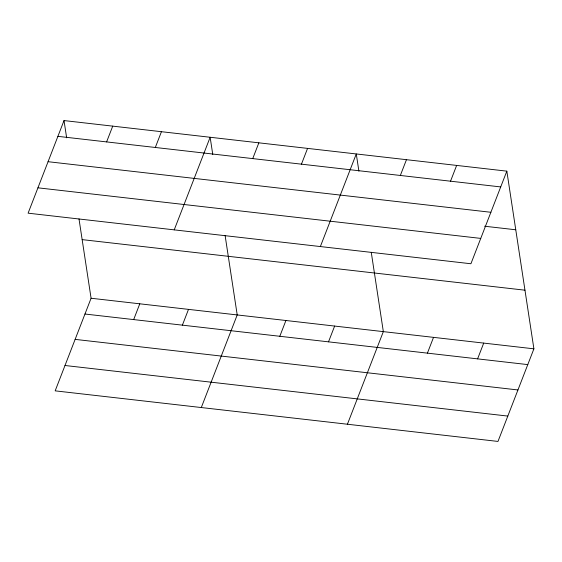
<?xml version="1.0" encoding="UTF-8"?>
<svg xmlns="http://www.w3.org/2000/svg" width="562" height="562" viewBox="0 0 562 562"><rect width="100%" height="100%" fill="white"/><g stroke="black" fill="none" stroke-linecap="round" stroke-linejoin="round"><path stroke-width="0.84" d="M64.019 120.57L28.1 213.174L470.914 263.754L506.833 171.15L64.019 120.57L66.646 137.816M106.604 141.912L112.73 126.134M78.996 218.899L91.086 298.246L55.167 390.85L497.981 441.43L533.9 348.826L506.833 171.15M155.316 147.476L161.435 131.698M133.672 319.588L139.79 303.81M174.227 229.865L210.146 137.261L212.773 154.508M182.383 325.152L188.502 309.374M252.738 158.603L258.857 142.825M201.294 407.541L237.213 314.938L225.123 235.59M301.45 164.167L307.569 148.389M279.806 336.28L285.925 320.502M320.361 246.556L356.28 153.953L358.907 171.199M328.51 341.844L334.636 326.065M400.341 175.463L406.459 159.685M347.421 424.233L383.34 331.629L371.257 252.282M450.527 181.196L456.646 165.418M427.408 353.14L433.527 337.362M477.595 358.872L483.713 343.094M57.9 136.348L500.714 186.928M48.065 161.701L490.879 212.281M484.62 226.226L515.768 229.781M37.935 187.82L480.749 238.4M82.15 239.616L524.971 290.196M91.086 298.246L533.9 348.826M84.96 314.025L527.781 364.605M75.132 339.378L517.946 389.958M64.995 365.497L507.816 416.077"/></g></svg>
